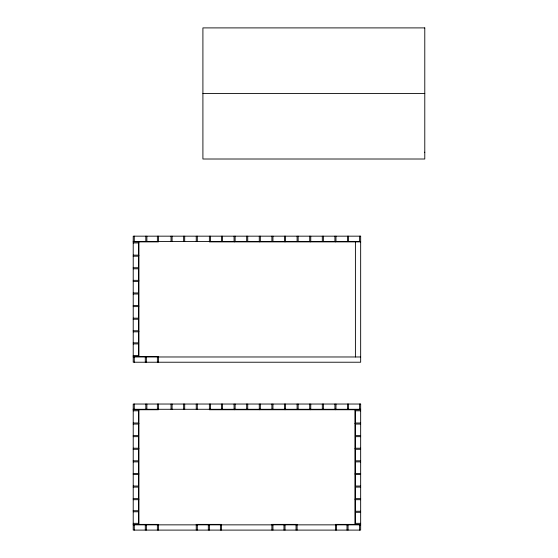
<?xml version="1.0" encoding="UTF-8"?>
<svg xmlns="http://www.w3.org/2000/svg" width="558" height="558" viewBox="0 0 558 558"><rect width="100%" height="100%" fill="white"/><g stroke="black" fill="none" stroke-linecap="round" stroke-linejoin="round"><path stroke-width="0.84" d="M202.91 93.451L424.784 93.451M424.366 152.285L424.784 152.285M133.216 241.419L360.663 241.419M133.216 241.879L158.43 241.879L158.43 236.167M360.663 241.879L209.383 241.879L209.383 236.167M133.216 242.932L138.468 242.932M133.216 255.139L138.468 255.139M138.468 255.662L138.935 255.662M133.216 256.185L138.468 256.185M133.216 267.742L138.468 267.742M133.216 268.796L138.468 268.796M133.216 280.346L138.468 280.346M138.468 280.876L138.935 280.876M133.216 281.399L138.468 281.399M133.216 292.957L138.468 292.957M133.216 294.003L138.468 294.003M133.216 305.561L138.468 305.561M138.468 306.091L138.935 306.091M133.216 306.614L138.468 306.614M133.216 318.172L138.468 318.172M133.216 319.218L138.468 319.218M133.216 330.775L138.468 330.775M138.468 331.299L138.935 331.299M133.216 331.829L138.468 331.829M133.216 342.856L138.468 342.856M133.216 343.909L138.468 343.909M133.216 355.467L138.468 355.467M133.216 356.513L158.43 356.513L158.43 362.226M133.216 356.974L360.663 356.974M133.216 409.286L360.663 409.286M133.216 409.746L158.43 409.746L158.43 404.034M360.663 409.746L209.383 409.746L209.383 404.034M133.216 410.8L138.468 410.8M355.404 410.8L360.663 410.8M133.216 423.006L138.468 423.006M355.404 423.006L360.663 423.006M138.468 423.536L138.935 423.536M354.944 423.536L355.404 423.536M133.216 424.059L138.468 424.059M355.404 424.059L360.663 424.059M133.216 435.617L138.468 435.617M355.404 435.617L360.663 435.617M133.216 436.663L138.468 436.663M355.404 436.663L360.663 436.663M133.216 448.22L138.468 448.22M355.404 448.22L360.663 448.22M138.468 448.744L138.935 448.744M354.944 448.744L355.404 448.744M133.216 449.274L138.468 449.274M355.404 449.274L360.663 449.274M133.216 460.824L138.468 460.824M355.404 460.824L360.663 460.824M133.216 461.878L138.468 461.878M355.404 461.878L360.663 461.878M133.216 473.435L138.468 473.435M355.404 473.435L360.663 473.435M138.468 473.958L138.935 473.958M354.944 473.958L355.404 473.958M133.216 474.481L138.468 474.481M355.404 474.481L360.663 474.481M133.216 486.039L138.468 486.039M355.404 486.039L360.663 486.039M133.216 487.092L138.468 487.092M355.404 487.092L360.663 487.092M133.216 498.65L138.468 498.65M355.404 498.65L360.663 498.65M138.468 499.173L138.935 499.173M354.944 499.173L355.404 499.173M133.216 499.696L138.468 499.696M355.404 499.696L360.663 499.696M133.216 510.73L138.468 510.73M355.404 511.254L360.663 511.254M133.216 511.777L138.468 511.777M355.404 512.307L360.663 512.307M133.216 523.334L138.468 523.334M355.404 523.334L360.663 523.334M133.216 524.387L158.43 524.387L158.43 530.1M360.663 524.387L335.449 524.387L335.449 530.1M133.216 524.848L360.663 524.848M359.61 236.167L359.61 241.419M359.61 404.034L359.61 409.286M359.61 524.848L359.61 530.1M355.404 241.419L355.404 356.974M355.404 409.746L355.404 524.387M354.944 409.746L354.944 524.387M348.576 236.167L348.576 241.419M348.576 404.034L348.576 409.286M348.053 524.848L348.053 530.1M347.529 236.167L347.529 241.419M347.529 404.034L347.529 409.286M347.006 524.848L347.006 530.1M336.495 524.848L336.495 530.1M335.972 236.167L335.972 241.419M335.972 404.034L335.972 409.286M335.449 241.419L335.449 241.879M335.449 409.286L335.449 409.746M334.919 236.167L334.919 241.419M334.919 404.034L334.919 409.286M323.368 236.167L323.368 241.419M323.368 404.034L323.368 409.286M322.315 236.167L322.315 241.419M322.315 404.034L322.315 409.286M310.757 236.167L310.757 241.419M310.757 404.034L310.757 409.286M310.234 241.419L310.234 241.879M310.234 409.286L310.234 409.746M309.711 236.167L309.711 241.419M309.711 404.034L309.711 409.286M298.153 236.167L298.153 241.419M298.153 404.034L298.153 409.286M297.1 236.167L297.1 241.419M297.1 404.034L297.1 409.286M297.1 530.1L297.1 524.387L271.892 524.387L271.892 530.1M296.054 524.848L296.054 530.1M285.55 236.167L285.55 241.419M285.55 404.034L285.55 409.286M285.019 241.419L285.019 241.879M285.019 409.286L285.019 409.746M285.019 524.848L285.019 530.1M284.496 236.167L284.496 241.419M284.496 404.034L284.496 409.286M283.973 524.848L283.973 530.1M272.939 236.167L272.939 241.419M272.939 404.034L272.939 409.286M272.939 524.848L272.939 530.1M271.892 236.167L271.892 241.419M271.892 404.034L271.892 409.286M260.335 236.167L260.335 241.419M260.335 404.034L260.335 409.286M259.805 241.419L259.805 241.879M259.805 409.286L259.805 409.746M259.282 236.167L259.282 241.419M259.282 404.034L259.282 409.286M247.724 236.167L247.724 241.419M247.724 404.034L247.724 409.286M246.678 236.167L246.678 241.419M246.678 404.034L246.678 409.286M235.12 236.167L235.12 241.419M235.12 404.034L235.12 409.286M234.597 241.419L234.597 241.879M234.597 409.286L234.597 409.746M234.067 236.167L234.067 241.419M234.067 404.034L234.067 409.286M222.516 236.167L222.516 241.419M222.516 404.034L222.516 409.286M221.463 236.167L221.463 241.419M221.463 404.034L221.463 409.286M221.463 530.1L221.463 524.387L196.249 524.387L196.249 530.1M220.41 524.848L220.41 530.1M210.436 236.167L210.436 241.419M210.436 404.034L210.436 409.286M209.383 524.848L209.383 530.1M208.329 524.848L208.329 530.1M197.302 236.167L197.302 241.419M197.302 404.034L197.302 409.286M197.302 524.848L197.302 530.1M196.249 236.167L196.249 241.419M196.249 404.034L196.249 409.286M184.691 236.167L184.691 241.419M184.691 404.034L184.691 409.286M183.645 236.167L183.645 241.419M183.645 404.034L183.645 409.286M172.087 236.167L172.087 241.419M172.087 404.034L172.087 409.286M171.034 236.167L171.034 241.419M171.034 404.034L171.034 409.286M157.377 236.167L157.377 241.419M157.377 356.974L157.377 362.226M157.377 404.034L157.377 409.286M157.377 524.848L157.377 530.1M146.873 236.167L146.873 241.419M146.873 404.034L146.873 409.286M146.349 356.974L146.349 362.226M146.349 524.848L146.349 530.1M145.826 236.167L145.826 241.419M145.826 404.034L145.826 409.286M145.296 356.974L145.296 362.226M145.296 524.848L145.296 530.1M138.935 241.879L138.935 356.513M138.935 409.746L138.935 524.387M138.468 241.419L138.468 356.513M138.468 409.746L138.468 524.387M134.269 236.167L134.269 241.419M134.269 356.974L134.269 362.226M134.269 404.034L134.269 409.286M134.269 524.848L134.269 530.1M424.784 27.9L202.91 27.9L202.91 159.009L424.784 159.009L424.784 27.9M360.663 236.167L133.216 236.167L133.216 362.226L360.663 362.226L360.663 236.167M360.663 404.034L133.216 404.034L133.216 530.1L360.663 530.1L360.663 404.034"/></g></svg>
